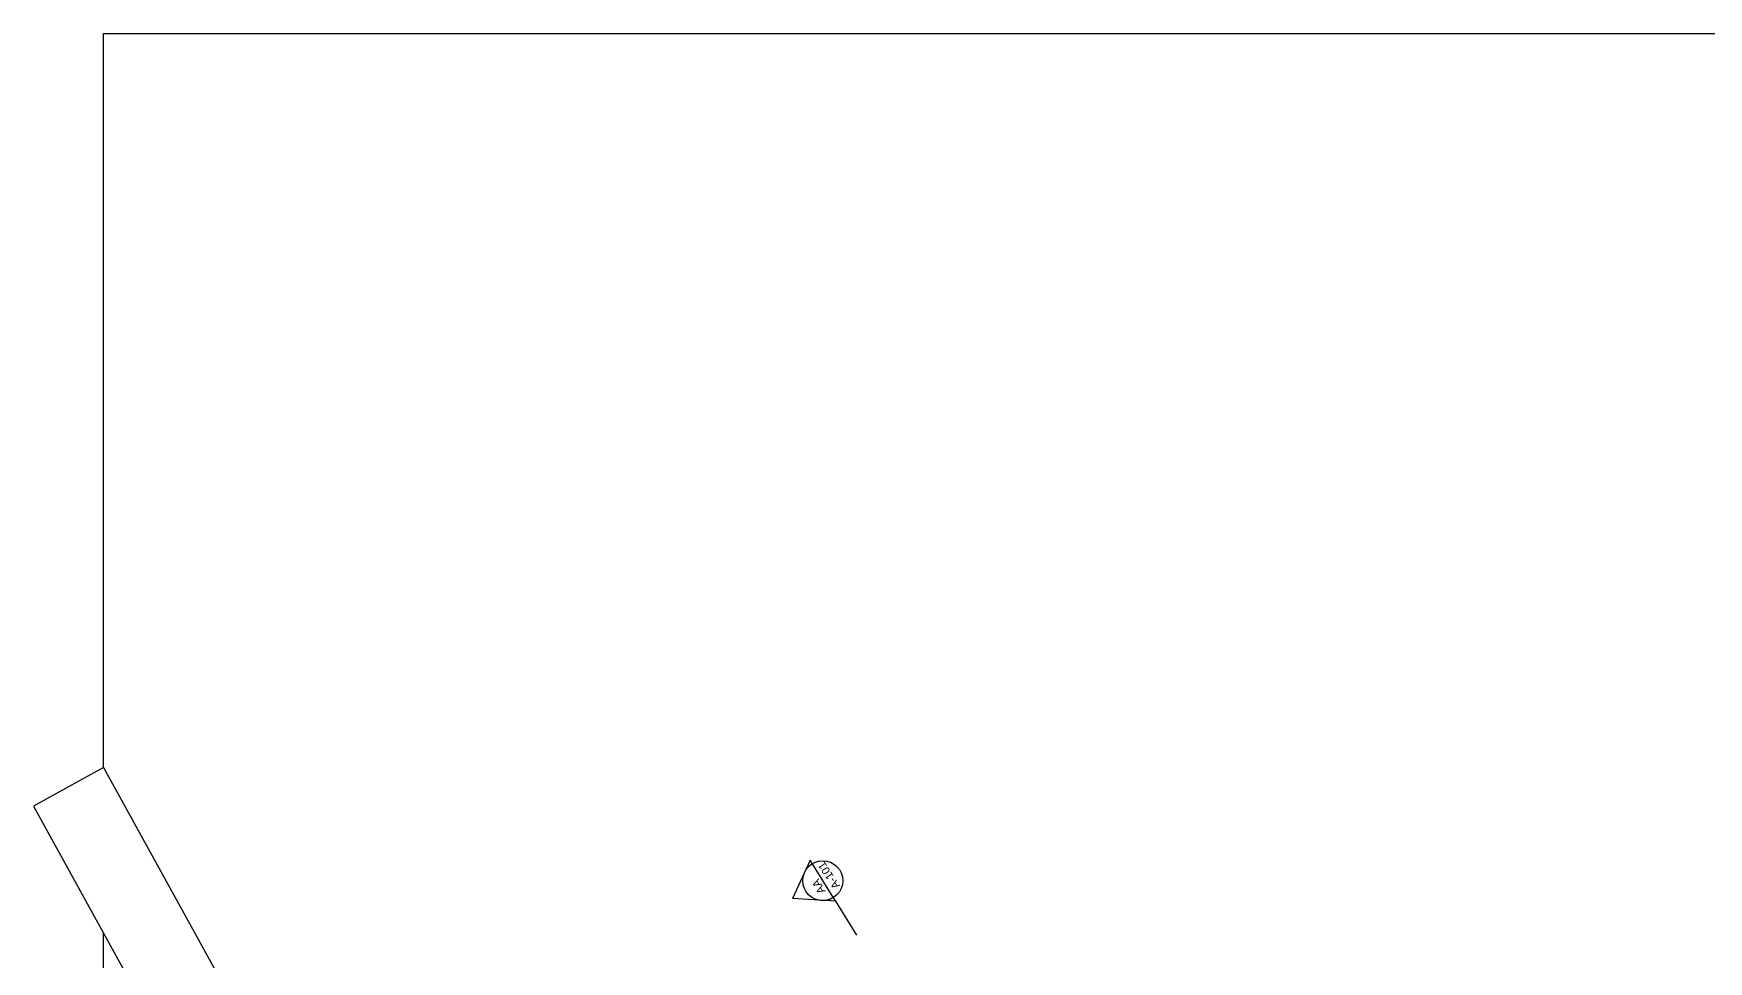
# Model space of a CAD drawing. Header units: millimetres. Extents: x 6031 to 12008, y 2 to 5193.
# Drawn here: x 8519 to 9774, y 4498 to 5193 of the extents above; entities that cross this region are included whole.
import ezdxf

# ---------------------------------------------------------------- set-up
doc = ezdxf.new("R2010")
doc.units = ezdxf.units.MM
doc.layers.add('A-WALL-FULL-EXTR', color=1, linetype='Continuous')
doc.layers.add('QUOTE', color=5, linetype='Continuous')
doc.styles.get("Standard").update_dxf_attribs({"font": 'arial.ttf'})

msp = doc.modelspace()

# ---------------------------------------------------------------- linework, layer by layer
at = {"layer": 'A-WALL-FULL-EXTR'}
for p, q in [((8571.113, 4643.267), (8571.113, 5193.267)), ((8571.113, 5193.267), (10571.113, 5193.267)), ((8571.113, 4643.267), (8518.578, 4614.282)), ((8571.113, 4643.267), (8708.597, 4394.279)), ((8518.578, 4614.282), (8775.78, 4148.103)), ((8571.113, 3193.267), (8571.113, 4519.063))]:
    msp.add_line(p, q, dxfattribs=at)
at = {"layer": 'QUOTE'}
for p, q in [((9100.861, 4573.768), (9087.559, 4545.056)), ((9102.437, 4571.215), (9100.861, 4573.768)), ((9102.437, 4571.215), (9118.198, 4545.688)), ((9119.774, 4543.136), (9087.559, 4545.056)), ((9118.198, 4545.688), (9119.774, 4543.136)), ((9119.774, 4543.136), (9135.534, 4517.609))]:
    msp.add_line(p, q, dxfattribs=at)
msp.add_circle((9110.318, 4558.452), 15, dxfattribs=at)

# ---------------------------------------------------------------- texts
for s, rotation, p in [('A-101', 123.294932, (9123.495, 4554.715)), ('AA', 118.862973, (9112.51, 4550.649))]:
    msp.add_text(s, height=6, rotation=rotation, dxfattribs=at).set_placement(p)

doc.saveas('drawing.dxf')
